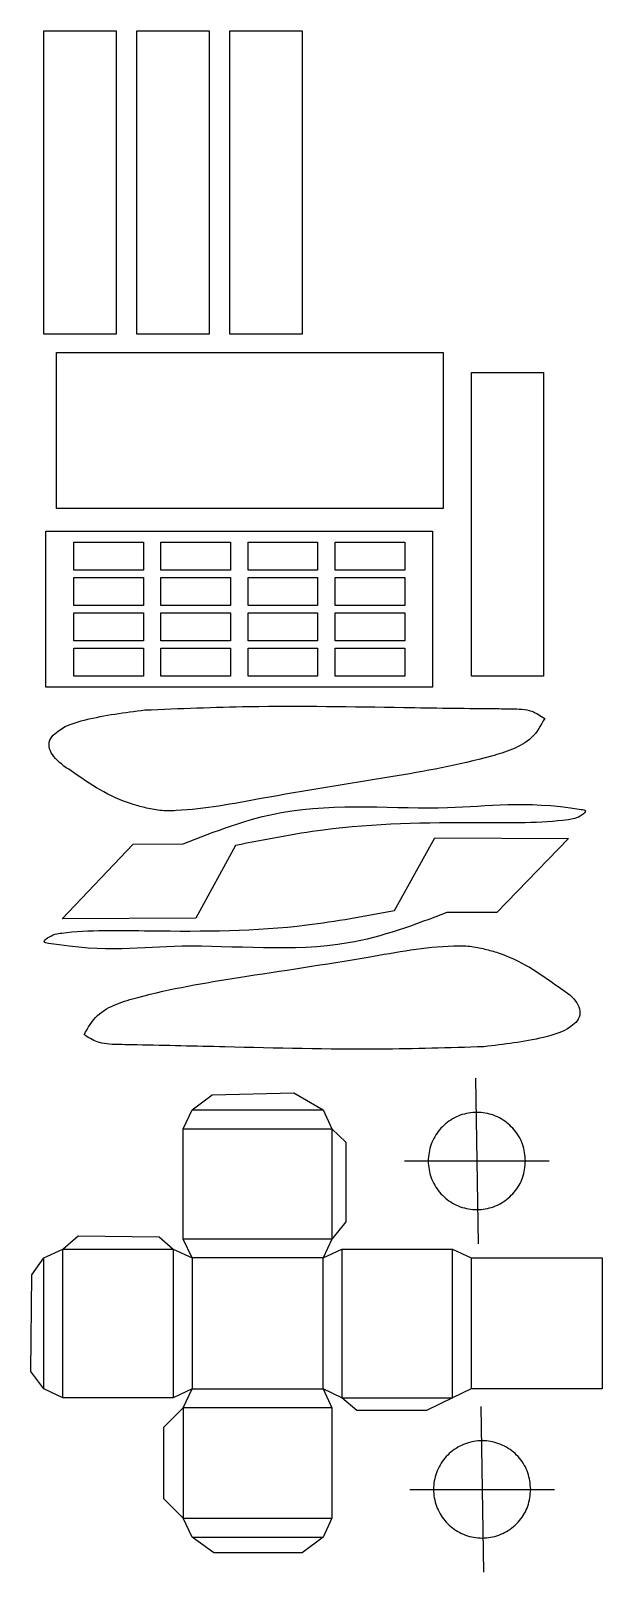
# Model space of a CAD drawing. Extents: x -360 to 1014, y 956 to 2046.
# Drawn here: x -360 to -127, y 1417 to 2046 of the extents above; entities outside this region: 4.
import ezdxf

# ---------------------------------------------------------------- set-up
doc = ezdxf.new("R2010")
doc.units = 0
doc.layers.add('Layer_1', color=7, linetype='CONTINUOUS')

msp = doc.modelspace()

# ---------------------------------------------------------------- linework, layer by layer
at = {"layer": 'Layer_1', "color": 3}
for p, q in [((-354.901102, 1922.317269), (-354.901102, 2046.067266)), ((-354.901102, 2046.067266), (-325.436818, 2046.067266)), ((-325.436818, 2046.067266), (-325.436818, 1922.317269)), ((-317.020259, 1922.317269), (-317.020259, 2046.067266)), ((-317.020259, 2046.067266), (-287.555974, 2046.067266)), ((-287.555974, 2046.067266), (-287.555974, 1922.317269)), ((-279.139399, 1922.317269), (-279.139399, 2046.067266)), ((-279.139399, 2046.067266), (-249.675114, 2046.067266)), ((-249.675114, 2046.067266), (-249.675114, 1922.317269)), ((-325.436818, 1922.317269), (-354.901102, 1922.317269)), ((-287.555974, 1922.317269), (-317.020259, 1922.317269)), ((-249.675114, 1922.317269), (-279.139399, 1922.317269)), ((-349.778486, 1914.903225), (-192.194698, 1914.903225)), ((-349.778486, 1851.263617), (-349.778486, 1914.903225)), ((-192.194698, 1914.903225), (-192.194698, 1851.263617)), ((-180.649921, 1782.916258), (-180.649921, 1906.666255)), ((-180.649921, 1906.666255), (-151.185636, 1906.666255)), ((-151.185636, 1906.666255), (-151.185636, 1782.916258)), ((-192.194698, 1851.263617), (-349.778486, 1851.263617)), ((-354.064215, 1842.046115), (-196.480427, 1842.046115)), ((-354.064215, 1778.406507), (-354.064215, 1842.046115)), ((-196.480427, 1842.046115), (-196.480427, 1778.406507)), ((-342.74064, 1837.533509), (-314.375558, 1837.533509)), ((-342.74064, 1826.07838), (-342.74064, 1837.533509)), ((-342.74064, 1837.533509), (-314.375558, 1837.533509)), ((-342.74064, 1826.07838), (-342.74064, 1837.533509)), ((-314.375558, 1837.533509), (-314.375558, 1826.07838)), ((-314.375558, 1837.533509), (-314.375558, 1826.07838)), ((-307.216788, 1837.533509), (-278.851706, 1837.533509)), ((-307.216788, 1826.07838), (-307.216788, 1837.533509)), ((-278.851706, 1837.533509), (-278.851706, 1826.07838)), ((-271.692934, 1837.533509), (-243.327852, 1837.533509)), ((-271.692934, 1826.07838), (-271.692934, 1837.533509)), ((-243.327852, 1837.533509), (-243.327852, 1826.07838)), ((-236.169082, 1837.533509), (-207.804, 1837.533509)), ((-236.169082, 1826.07838), (-236.169082, 1837.533509)), ((-207.804, 1837.533509), (-207.804, 1826.07838)), ((-314.375558, 1826.07838), (-342.74064, 1826.07838)), ((-314.375558, 1826.07838), (-342.74064, 1826.07838)), ((-342.74064, 1823.147097), (-314.375558, 1823.147097)), ((-342.74064, 1811.691968), (-342.74064, 1823.147097)), ((-314.375558, 1823.147097), (-314.375558, 1811.691968)), ((-278.851706, 1826.07838), (-307.216788, 1826.07838)), ((-307.216788, 1823.147097), (-278.851706, 1823.147097)), ((-307.216788, 1811.691968), (-307.216788, 1823.147097)), ((-278.851706, 1823.147097), (-278.851706, 1811.691968)), ((-243.327852, 1826.07838), (-271.692934, 1826.07838)), ((-271.692934, 1823.147097), (-243.327852, 1823.147097)), ((-271.692934, 1811.691968), (-271.692934, 1823.147097)), ((-243.327852, 1823.147097), (-243.327852, 1811.691968)), ((-207.804, 1826.07838), (-236.169082, 1826.07838)), ((-236.169082, 1823.147097), (-207.804, 1823.147097)), ((-236.169082, 1811.691968), (-236.169082, 1823.147097)), ((-207.804, 1823.147097), (-207.804, 1811.691968)), ((-314.375558, 1811.691968), (-342.74064, 1811.691968)), ((-278.851706, 1811.691968), (-307.216788, 1811.691968)), ((-243.327852, 1811.691968), (-271.692934, 1811.691968)), ((-207.804, 1811.691968), (-236.169082, 1811.691968)), ((-342.74064, 1808.760685), (-314.375558, 1808.760685)), ((-342.74064, 1797.305555), (-342.74064, 1808.760685)), ((-314.375558, 1808.760685), (-314.375558, 1797.305555)), ((-307.216788, 1808.760685), (-278.851706, 1808.760685)), ((-307.216788, 1797.305555), (-307.216788, 1808.760685)), ((-278.851706, 1808.760685), (-278.851706, 1797.305555)), ((-271.692934, 1808.760685), (-243.327852, 1808.760685)), ((-271.692934, 1797.305555), (-271.692934, 1808.760685)), ((-243.327852, 1808.760685), (-243.327852, 1797.305555)), ((-236.169082, 1808.760685), (-207.804, 1808.760685)), ((-236.169082, 1797.305555), (-236.169082, 1808.760685)), ((-207.804, 1808.760685), (-207.804, 1797.305555)), ((-314.375558, 1797.305555), (-342.74064, 1797.305555)), ((-342.74064, 1794.374274), (-314.375558, 1794.374274)), ((-342.74064, 1782.919144), (-342.74064, 1794.374274)), ((-314.375558, 1794.374274), (-314.375558, 1782.919144)), ((-278.851706, 1797.305555), (-307.216788, 1797.305555)), ((-307.216788, 1794.374274), (-278.851706, 1794.374274)), ((-307.216788, 1782.919144), (-307.216788, 1794.374274)), ((-278.851706, 1794.374274), (-278.851706, 1782.919144)), ((-243.327852, 1797.305555), (-271.692934, 1797.305555)), ((-271.692934, 1794.374274), (-243.327852, 1794.374274)), ((-271.692934, 1782.919144), (-271.692934, 1794.374274)), ((-243.327852, 1794.374274), (-243.327852, 1782.919144)), ((-207.804, 1797.305555), (-236.169082, 1797.305555)), ((-236.169082, 1794.374274), (-207.804, 1794.374274)), ((-236.169082, 1782.919144), (-236.169082, 1794.374274)), ((-207.804, 1794.374274), (-207.804, 1782.919144)), ((-314.375558, 1782.919144), (-342.74064, 1782.919144)), ((-278.851706, 1782.919144), (-307.216788, 1782.919144)), ((-243.327852, 1782.919144), (-271.692934, 1782.919144)), ((-207.804, 1782.919144), (-236.169082, 1782.919144)), ((-151.185636, 1782.916258), (-180.649921, 1782.916258)), ((-196.480427, 1778.406507), (-354.064215, 1778.406507)), ((-313.766463, 1769.105374), (-313.766463, 1769.105374)), ((-212.040434, 1687.347735), (-195.568945, 1716.918899)), ((-195.568945, 1716.918899), (-141.053395, 1716.695699)), ((-141.053395, 1716.695699), (-170.312324, 1686.478802)), ((-347.457321, 1683.875687), (-318.477372, 1714.36026)), ((-318.477372, 1714.36026), (-298.151534, 1714.524953)), ((-276.74304, 1713.87545), (-292.942028, 1684.154135)), ((-170.312324, 1686.478802), (-190.638816, 1686.50148)), ((-292.942028, 1684.154135), (-347.457321, 1683.875687)), ((-175.526232, 1631.779298), (-175.526232, 1631.779298)), ((-178.928568, 1618.928532), (-177.85714, 1551.428533)), ((-294.527729, 1606.011525), (-286.378236, 1612.203411)), ((-286.378236, 1612.203411), (-253.043203, 1612.961027)), ((-253.043203, 1612.961027), (-241.115939, 1606.011525)), ((-298.126425, 1598.359342), (-294.527729, 1606.011525)), ((-241.115939, 1606.011525), (-237.517265, 1598.359342)), ((-298.126425, 1553.281277), (-298.126425, 1598.359342)), ((-237.517265, 1598.359342), (-231.830003, 1592.884253)), ((-231.830003, 1592.884253), (-231.830003, 1560.306833)), ((-207.857138, 1585.178532), (-148.928567, 1585.178532)), ((-158.571426, 1585.178504), (-158.571426, 1585.178504)), ((-231.830003, 1560.306833), (-237.517265, 1553.281277)), ((-347.25792, 1549.227677), (-340.926483, 1554.624729)), ((-340.926483, 1554.624729), (-307.970242, 1554.245936)), ((-307.970242, 1554.245936), (-302.179883, 1549.227677)), ((-294.527729, 1545.628982), (-298.126425, 1553.281277)), ((-237.517265, 1553.281277), (-241.115939, 1545.628982)), ((-354.9103, 1545.628982), (-347.25792, 1549.227677)), ((-302.179883, 1549.227677), (-294.527729, 1545.628982)), ((-241.115939, 1545.628982), (-233.463592, 1549.227677)), ((-233.463592, 1549.227677), (-188.385549, 1549.227677)), ((-188.385549, 1549.227677), (-180.733418, 1545.628982)), ((-359.86682, 1538.714827), (-354.9103, 1545.628982)), ((-180.733418, 1545.628982), (-127.321617, 1545.628982)), ((-127.321617, 1545.628982), (-127.321617, 1492.2172)), ((-360.245642, 1499.318866), (-359.86682, 1538.714827)), ((-354.9103, 1492.2172), (-360.245642, 1499.318866)), ((-347.25792, 1488.618504), (-354.9103, 1492.2172)), ((-294.527729, 1492.2172), (-302.179883, 1488.618504)), ((-298.126425, 1484.564989), (-294.527729, 1492.2172)), ((-233.463592, 1488.618504), (-241.115939, 1492.2172)), ((-241.115939, 1492.2172), (-237.517265, 1484.564989)), ((-180.733418, 1492.2172), (-188.385549, 1488.618504)), ((-127.321617, 1492.2172), (-180.733418, 1492.2172)), ((-302.179883, 1488.618504), (-347.25792, 1488.618504)), ((-306.076217, 1476.590451), (-298.126425, 1484.564989)), ((-237.517265, 1484.564989), (-237.517265, 1439.486924)), ((-227.284311, 1483.408964), (-233.463592, 1488.618504)), ((-188.385549, 1488.618504), (-198.873772, 1483.408964)), ((-176.785712, 1484.999963), (-175.714284, 1417.499964)), ((-198.873772, 1483.408964), (-227.284311, 1483.408964)), ((-306.076217, 1447.422288), (-306.076217, 1476.590451)), ((-298.126425, 1439.486924), (-306.076217, 1447.422288)), ((-205.714282, 1451.249964), (-146.785711, 1451.249964)), ((-156.42857, 1451.249935), (-156.42857, 1451.249935)), ((-294.527729, 1431.834657), (-298.126425, 1439.486924)), ((-237.517265, 1439.486924), (-241.115916, 1431.834657)), ((-285.62062, 1425.451488), (-294.527729, 1431.834657)), ((-241.115916, 1431.834657), (-249.633935, 1425.451488)), ((-249.633935, 1425.451488), (-285.62062, 1425.451488))]:
    msp.add_line(p, q, dxfattribs=at)
at = {"layer": 'Layer_1', "color": 7}
for p, q in [((-294.527729, 1606.011525), (-241.115939, 1606.011525)), ((-298.126425, 1598.359342), (-237.517265, 1598.359342)), ((-237.517265, 1598.359342), (-237.51726, 1553.281277)), ((-237.51726, 1553.281277), (-298.126425, 1553.281277)), ((-347.25792, 1488.618504), (-347.25792, 1549.227677)), ((-347.25792, 1549.227677), (-302.179883, 1549.227677)), ((-302.179883, 1549.227677), (-302.179883, 1488.618504)), ((-233.463592, 1549.227677), (-233.463592, 1488.618504)), ((-188.385549, 1488.618504), (-188.385549, 1549.227677)), ((-354.9103, 1492.2172), (-354.9103, 1545.628982)), ((-294.527729, 1545.628982), (-294.527729, 1492.2172)), ((-241.115939, 1545.628982), (-294.527729, 1545.628982)), ((-241.115939, 1492.2172), (-241.115939, 1545.628982)), ((-180.733418, 1545.628982), (-180.733418, 1492.2172)), ((-294.527729, 1492.2172), (-241.115939, 1492.2172)), ((-237.517265, 1484.564989), (-298.126425, 1484.564989)), ((-298.126425, 1484.564989), (-298.126425, 1439.486924)), ((-233.463592, 1488.618504), (-188.385549, 1488.618504)), ((-298.126425, 1439.486924), (-237.51726, 1439.486924)), ((-294.527729, 1431.834657), (-241.115916, 1431.834657))]:
    msp.add_line(p, q, dxfattribs=at)
at = {"layer": 'Layer_1', "color": 1}
for p, q in [((856.104245, 1019.748962), (1013.688033, 1019.748962)), ((856.104245, 956.109354), (856.104245, 1019.748962)), ((1013.688033, 1019.748962), (1013.688033, 956.109354)), ((1013.688033, 956.109354), (856.104245, 956.109354))]:
    msp.add_line(p, q, dxfattribs=at)
at = {"layer": 'Layer_1', "color": 3}
for points, knots in [([(-150.725769, 1765.684835), (-152.297005, 1762.846006), (-155.365525, 1757.301964), (-163.830391, 1752.813932), (-182.896293, 1747.079971), (-217.369354, 1740.986117), (-260.212838, 1734.371075), (-291.465974, 1728.162771), (-307.51424, 1727.910037), (-313.610979, 1729.181595), (-321.942747, 1731.398359), (-332.291342, 1736.207897), (-342.369057, 1743.360615), (-350.072582, 1748.387216), (-352.848571, 1753.156461), (-352.921071, 1756.88539), (-348.155436, 1762.242425), (-338.42827, 1765.233009), (-325.974495, 1767.552599), (-317.839805, 1768.587274), (-313.766463, 1769.105374)], [0, 0, 0, 0, 9.532429, 18.616193, 27.682443, 69.520221, 123.089244, 158.068432, 164.769928, 171.011859, 176.663518, 190.645275, 204.812578, 214.030106, 217.574879, 221.025284, 224.349112, 238.103711, 250.362958, 262.658408, 262.658408, 262.658408, 262.658408]), ([(-313.766463, 1769.105374), (-299.591021, 1769.690447), (-264.392085, 1771.14324), (-217.303855, 1770.242592), (-181.525148, 1769.750305), (-164.266446, 1769.606187), (-156.531485, 1769.425482), (-152.445435, 1766.792823), (-150.725769, 1765.684835)], [0, 0, 0, 0, 42.545784, 105.64513, 141.42661, 149.506418, 157.819971, 163.861483, 163.861483, 163.861483, 163.861483]), ([(-298.151534, 1714.524953), (-285.061726, 1719.649306), (-250.908839, 1733.019361), (-191.198099, 1726.564886), (-159.165457, 1732.430969), (-133.331967, 1728.167098), (-137.002256, 1724.951511), (-149.94003, 1722.842115), (-187.475952, 1723.306242), (-231.967011, 1722.682801), (-264.844859, 1716.215798), (-276.74304, 1713.87545)], [0, 0, 0, 0, 42.101702, 109.848416, 164.304119, 166.136288, 168.223968, 174.327758, 210.403131, 274.2547, 310.466791, 310.466791, 310.466791, 310.466791]), ([(-190.638816, 1686.50148), (-203.775172, 1681.497658), (-238.049507, 1668.442083), (-297.698407, 1675.445125), (-329.783596, 1669.873735), (-355.576816, 1674.374884), (-351.877122, 1677.556595), (-338.920517, 1679.547008), (-301.390432, 1678.737842), (-256.895528, 1678.952328), (-223.959626, 1685.116852), (-212.040434, 1687.347735)], [0, 0, 0, 0, 42.101704, 109.848417, 164.30412, 166.136291, 168.223968, 174.32776, 210.403134, 274.254704, 310.466795, 310.466795, 310.466795, 310.466795]), ([(-338.528597, 1636.698315), (-336.931333, 1639.52258), (-333.811984, 1645.03818), (-325.306225, 1649.448213), (-306.18842, 1655.006674), (-271.660808, 1660.783428), (-228.758328, 1667.004387), (-197.449449, 1672.925141), (-181.399538, 1673.030365), (-175.314745, 1671.70282), (-167.003701, 1669.409579), (-156.699757, 1664.505107), (-146.68821, 1657.260065), (-139.031212, 1652.162873), (-136.299175, 1647.368313), (-136.260955, 1643.638872), (-141.07562, 1638.325855), (-150.829875, 1635.424813), (-163.304443, 1633.219798), (-171.4483, 1632.259937), (-175.526232, 1631.779298)], [0, 0, 0, 0, 9.532424, 18.616186, 27.682435, 69.520215, 123.089239, 158.068424, 164.76992, 171.011851, 176.663508, 190.645269, 204.812571, 214.030098, 217.57487, 221.025279, 224.349115, 238.103713, 250.362959, 262.65841, 262.65841, 262.65841, 262.65841]), ([(-316.924612, 1632.507859), (-319.599305, 1632.556064), (-325.02606, 1632.653867), (-332.757198, 1632.904498), (-336.819104, 1635.574584), (-338.528597, 1636.698315)], [0, 0, 0, 0, 8.079814, 16.39335, 22.434779, 22.434779, 22.434779, 22.434779]), ([(-175.526232, 1631.779298), (-189.703412, 1631.323007), (-224.906665, 1630.189992), (-272.049806, 1631.556437), (-305.000808, 1632.255054), (-316.924612, 1632.507859)], [0, 0, 0, 0, 42.545784, 105.64513, 141.426609, 141.426609, 141.426609, 141.426609]), ([(-158.571426, 1585.178504), (-158.808252, 1582.861089), (-159.278513, 1578.259425), (-162.926978, 1572.178255), (-168.268947, 1567.657064), (-174.88397, 1565.259175), (-181.903256, 1565.259175), (-188.509014, 1567.657064), (-193.887976, 1572.178255), (-197.398993, 1578.259425), (-198.624864, 1585.178504), (-197.398993, 1592.097583), (-193.887976, 1598.178753), (-188.509014, 1602.699944), (-181.903256, 1605.097833), (-174.88397, 1605.097833), (-168.268947, 1602.699944), (-162.926978, 1598.178753), (-159.278513, 1592.097583), (-158.808252, 1587.495919), (-158.571426, 1585.178504)], [0, 0, 0, 0, 6.916967, 13.734941, 20.651908, 27.568875, 34.38685, 41.303817, 48.220784, 55.038758, 61.955725, 68.872692, 75.690666, 82.607633, 89.5246, 96.342575, 103.259542, 110.176509, 116.994483, 123.91145, 123.91145, 123.91145, 123.91145]), ([(-156.42857, 1451.249935), (-156.665396, 1448.93252), (-157.135657, 1444.330856), (-160.784122, 1438.249686), (-166.126091, 1433.728495), (-172.741114, 1431.330607), (-179.7604, 1431.330607), (-186.366158, 1433.728495), (-191.74512, 1438.249686), (-195.256137, 1444.330856), (-196.482008, 1451.249935), (-195.256137, 1458.169014), (-191.74512, 1464.250185), (-186.366158, 1468.771375), (-179.7604, 1471.169264), (-172.741114, 1471.169264), (-166.126091, 1468.771375), (-160.784122, 1464.250185), (-157.135657, 1458.169014), (-156.665396, 1453.56735), (-156.42857, 1451.249935)], [0, 0, 0, 0, 6.916967, 13.734941, 20.651908, 27.568875, 34.38685, 41.303817, 48.220784, 55.038758, 61.955725, 68.872692, 75.690666, 82.607633, 89.5246, 96.342575, 103.259542, 110.176509, 116.994483, 123.91145, 123.91145, 123.91145, 123.91145])]:
    msp.add_open_spline(points, degree=3, knots=knots, dxfattribs=at)

doc.saveas('drawing.dxf')
